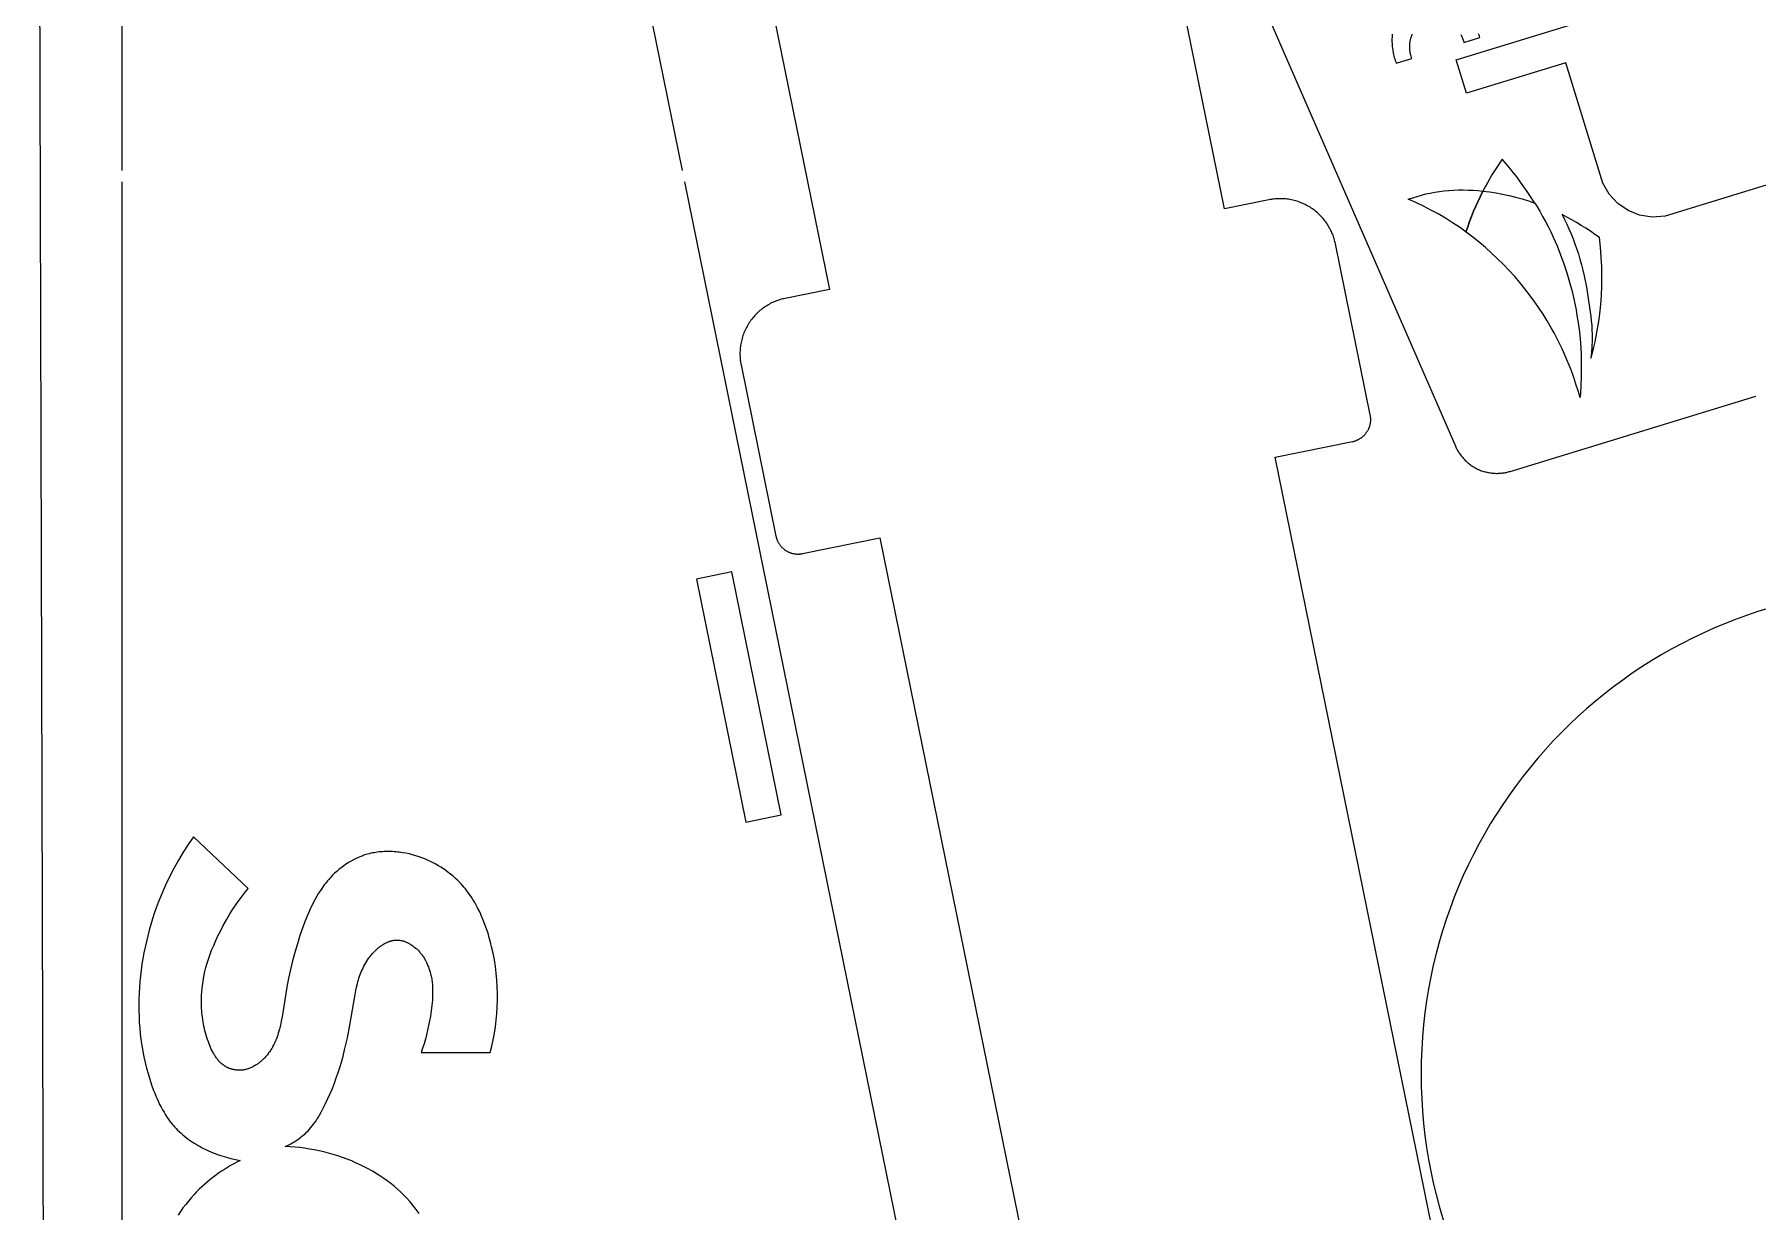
# Model space of a CAD drawing. Extents: x -2485 to -2143, y -68 to 535.
# Drawn here: x -2484.8 to -2332.1, y 252.1 to 356.3 of the extents above; entities that cross this region are included whole.
import ezdxf

# ---------------------------------------------------------------- set-up
doc = ezdxf.new("R2010")
doc.units = 0
doc.layers.add('Contorno', color=5, linetype='Continuous', true_color=0x0000ff)
doc.layers.add('Linha', color=1, linetype='Continuous')

msp = doc.modelspace()

# ---------------------------------------------------------------- linework, layer by layer
at = {"color": 7}
msp.add_lwpolyline([(-2482.28, 531.65), (-2146.82, 534.7, -0.416045), (-2144.29, 532.21), (-2142.6, -62.53, -0.412384), (-2145.07, -65.04), (-2480.54, -68.09, -0.416045), (-2483.06, -65.6), (-2484.75, 529.14, -0.412384)], format="xyb", close=True, dxfattribs=at)
at = {"layer": 'Contorno'}
for points in [[(-2476.99, 344.29), (-2476.98, 529.44)], [(-2458.69, 497.95), (-2427.39, 344.29)], [(-2353.48, 213.94), (-2374.86, 318.9), (-2368, 320.29), (-2367.96, 320.3), (-2367.91, 320.31), (-2367.87, 320.32), (-2367.83, 320.34), (-2367.78, 320.35), (-2367.74, 320.37), (-2367.69, 320.38), (-2367.65, 320.4), (-2367.61, 320.42), (-2367.56, 320.44), (-2367.52, 320.46), (-2367.48, 320.48), (-2367.43, 320.5), (-2367.39, 320.53), (-2367.35, 320.55), (-2367.31, 320.58), (-2367.26, 320.61), (-2367.22, 320.63), (-2367.18, 320.66), (-2367.14, 320.7), (-2367.11, 320.73), (-2367.07, 320.76), (-2367.03, 320.8), (-2366.99, 320.83), (-2366.96, 320.87), (-2366.92, 320.9), (-2366.89, 320.94), (-2366.85, 320.98), (-2366.82, 321.02), (-2366.79, 321.06), (-2366.76, 321.11), (-2366.73, 321.15), (-2366.7, 321.19), (-2366.68, 321.24), (-2366.65, 321.28), (-2366.63, 321.33), (-2366.6, 321.37), (-2366.58, 321.42), (-2366.56, 321.47), (-2366.54, 321.51), (-2366.52, 321.56), (-2366.5, 321.61), (-2366.49, 321.66), (-2366.47, 321.71), (-2366.46, 321.76), (-2366.45, 321.8), (-2366.44, 321.85), (-2366.43, 321.9), (-2366.42, 321.95), (-2366.41, 322), (-2366.41, 322.05), (-2366.4, 322.1), (-2366.4, 322.15), (-2366.4, 322.19), (-2366.4, 322.24), (-2366.4, 322.29), (-2366.4, 322.34), (-2366.4, 322.38), (-2366.41, 322.43), (-2366.41, 322.47), (-2366.42, 322.52), (-2366.42, 322.56), (-2366.43, 322.61), (-2366.44, 322.65), (-2369.52, 337.79), (-2369.55, 337.9), (-2369.57, 338.01), (-2369.6, 338.12), (-2369.63, 338.23), (-2369.67, 338.34), (-2369.7, 338.45), (-2369.74, 338.56), (-2369.79, 338.67), (-2369.83, 338.77), (-2369.88, 338.88), (-2369.93, 338.99), (-2369.99, 339.1), (-2370.04, 339.21), (-2370.1, 339.31), (-2370.17, 339.42), (-2370.23, 339.52), (-2370.3, 339.63), (-2370.37, 339.73), (-2370.45, 339.83), (-2370.53, 339.93), (-2370.61, 340.03), (-2370.69, 340.12), (-2370.78, 340.22), (-2370.87, 340.31), (-2370.96, 340.4), (-2371.05, 340.49), (-2371.15, 340.57), (-2371.25, 340.66), (-2371.35, 340.74), (-2371.45, 340.81), (-2371.56, 340.89), (-2371.66, 340.96), (-2371.77, 341.03), (-2371.88, 341.1), (-2371.99, 341.16), (-2372.11, 341.23), (-2372.22, 341.28), (-2372.34, 341.34), (-2372.46, 341.39), (-2372.58, 341.44), (-2372.7, 341.49), (-2372.82, 341.53), (-2372.94, 341.57), (-2373.06, 341.6), (-2373.18, 341.64), (-2373.3, 341.67), (-2373.42, 341.69), (-2373.55, 341.72), (-2373.67, 341.74), (-2373.79, 341.75), (-2373.91, 341.77), (-2374.03, 341.78), (-2374.15, 341.79), (-2374.27, 341.79), (-2374.39, 341.79), (-2374.51, 341.79), (-2374.63, 341.79), (-2374.75, 341.78), (-2374.86, 341.77), (-2374.98, 341.76), (-2375.09, 341.75), (-2375.2, 341.73), (-2375.31, 341.71), (-2375.42, 341.69), (-2379.34, 340.89), (-2389.82, 392.36)], [(-2424.83, 385.23), (-2414.35, 333.76), (-2418.27, 332.97), (-2418.37, 332.94), (-2418.48, 332.92), (-2418.59, 332.89), (-2418.7, 332.86), (-2418.81, 332.82), (-2418.92, 332.79), (-2419.03, 332.75), (-2419.14, 332.7), (-2419.25, 332.66), (-2419.36, 332.61), (-2419.47, 332.56), (-2419.58, 332.5), (-2419.68, 332.44), (-2419.79, 332.38), (-2419.89, 332.32), (-2420, 332.25), (-2420.1, 332.19), (-2420.2, 332.11), (-2420.31, 332.04), (-2420.4, 331.96), (-2420.5, 331.88), (-2420.6, 331.8), (-2420.69, 331.71), (-2420.78, 331.62), (-2420.87, 331.53), (-2420.96, 331.44), (-2421.05, 331.34), (-2421.13, 331.24), (-2421.21, 331.14), (-2421.29, 331.04), (-2421.37, 330.93), (-2421.44, 330.83), (-2421.51, 330.72), (-2421.58, 330.61), (-2421.64, 330.49), (-2421.7, 330.38), (-2421.76, 330.26), (-2421.81, 330.15), (-2421.87, 330.03), (-2421.91, 329.91), (-2421.96, 329.79), (-2422, 329.67), (-2422.04, 329.55), (-2422.08, 329.43), (-2422.11, 329.31), (-2422.14, 329.19), (-2422.17, 329.06), (-2422.19, 328.94), (-2422.21, 328.82), (-2422.23, 328.7), (-2422.24, 328.58), (-2422.25, 328.46), (-2422.26, 328.33), (-2422.27, 328.21), (-2422.27, 328.1), (-2422.27, 327.98), (-2422.26, 327.86), (-2422.26, 327.74), (-2422.25, 327.63), (-2422.24, 327.51), (-2422.22, 327.4), (-2422.21, 327.29), (-2422.19, 327.18), (-2422.17, 327.07), (-2419.08, 311.93), (-2419.07, 311.89), (-2419.06, 311.84), (-2419.05, 311.8), (-2419.04, 311.76), (-2419.03, 311.71), (-2419.01, 311.67), (-2419, 311.62), (-2418.98, 311.58), (-2418.96, 311.54), (-2418.94, 311.49), (-2418.92, 311.45), (-2418.9, 311.41), (-2418.88, 311.36), (-2418.85, 311.32), (-2418.83, 311.28), (-2418.8, 311.24), (-2418.77, 311.2), (-2418.74, 311.15), (-2418.71, 311.11), (-2418.68, 311.07), (-2418.65, 311.04), (-2418.62, 311), (-2418.58, 310.96), (-2418.55, 310.92), (-2418.51, 310.89), (-2418.47, 310.85), (-2418.43, 310.82), (-2418.39, 310.78), (-2418.35, 310.75), (-2418.31, 310.72), (-2418.27, 310.69), (-2418.23, 310.66), (-2418.18, 310.63), (-2418.14, 310.61), (-2418.1, 310.58), (-2418.05, 310.56), (-2418, 310.53), (-2417.96, 310.51), (-2417.91, 310.49), (-2417.86, 310.47), (-2417.81, 310.45), (-2417.77, 310.44), (-2417.72, 310.42), (-2417.67, 310.4), (-2417.62, 310.39), (-2417.57, 310.38), (-2417.52, 310.37), (-2417.47, 310.36), (-2417.43, 310.35), (-2417.38, 310.35), (-2417.33, 310.34), (-2417.28, 310.34), (-2417.23, 310.33), (-2417.18, 310.33), (-2417.14, 310.33), (-2417.09, 310.33), (-2417.04, 310.33), (-2416.99, 310.33), (-2416.95, 310.34), (-2416.9, 310.34), (-2416.86, 310.35), (-2416.81, 310.35), (-2416.77, 310.36), (-2416.73, 310.37), (-2409.87, 311.77), (-2388.49, 206.81)], [(-2379.19, 366.48), (-2358.86, 319.81), (-2358.86, 319.8), (-2358.82, 319.72), (-2358.78, 319.64), (-2358.74, 319.56), (-2358.7, 319.49), (-2358.65, 319.41), (-2358.61, 319.34), (-2358.56, 319.26), (-2358.51, 319.19), (-2358.45, 319.11), (-2358.4, 319.04), (-2358.34, 318.97), (-2358.28, 318.9), (-2358.22, 318.83), (-2358.16, 318.76), (-2358.1, 318.69), (-2358.03, 318.62), (-2357.96, 318.56), (-2357.89, 318.49), (-2357.82, 318.43), (-2357.75, 318.37), (-2357.67, 318.31), (-2357.6, 318.25), (-2357.52, 318.2), (-2357.44, 318.14), (-2357.36, 318.09), (-2357.27, 318.04), (-2357.19, 317.99), (-2357.11, 317.94), (-2357.02, 317.9), (-2356.93, 317.86), (-2356.85, 317.82), (-2356.76, 317.78), (-2356.67, 317.74), (-2356.58, 317.71), (-2356.49, 317.68), (-2356.39, 317.65), (-2356.3, 317.62), (-2356.21, 317.6), (-2356.11, 317.57), (-2356.02, 317.55), (-2355.93, 317.54), (-2355.83, 317.52), (-2355.74, 317.51), (-2355.65, 317.5), (-2355.55, 317.49), (-2355.46, 317.48), (-2355.37, 317.48), (-2355.27, 317.47), (-2355.18, 317.47), (-2355.09, 317.48), (-2355, 317.48), (-2354.91, 317.49), (-2354.82, 317.5), (-2354.73, 317.51), (-2354.64, 317.52), (-2354.55, 317.53), (-2354.47, 317.55), (-2354.38, 317.56), (-2354.3, 317.58), (-2354.22, 317.6), (-2354.13, 317.63), (-2354.05, 317.65), (-2332.3, 324.32)], [(-2320.14, 346.43), (-2340.33, 340.24), (-2341.47, 340.16), (-2342.58, 340.34), (-2343.6, 340.75), (-2344.51, 341.37), (-2345.28, 342.18), (-2345.85, 343.16), (-2349.12, 353.83), (-2357.91, 351.13), (-2358.82, 354.09), (-2332.37, 362.21)], [(-2477, 196.92), (-2476.99, 343.29)], [(-2427.19, 343.29), (-2397.38, 196.92)]]:
    msp.add_lwpolyline(points, dxfattribs=at)
msp.add_lwpolyline([(-2426.13, 308.12), (-2421.75, 286.61), (-2418.62, 287.25), (-2423, 308.76)], close=True, dxfattribs=at)
msp.add_arc((-2318.94, 264.29), 43, 90.6662, 269.3338, dxfattribs=at)
at = {"layer": 'Linha'}
for points in [[(-2364.49, 356.36), (-2364.5, 356.22), (-2364.51, 356.08), (-2364.52, 355.95), (-2364.52, 355.81), (-2364.52, 355.67), (-2364.51, 355.53), (-2364.5, 355.39), (-2364.49, 355.25), (-2364.47, 355.11), (-2364.45, 354.98), (-2364.43, 354.84), (-2364.41, 354.7), (-2364.38, 354.57), (-2364.35, 354.43), (-2364.31, 354.3), (-2364.27, 354.17), (-2364.23, 354.04), (-2364.19, 353.9), (-2364.14, 353.78), (-2362.76, 354.2), (-2362.8, 354.3), (-2362.83, 354.4), (-2362.86, 354.5), (-2362.88, 354.61), (-2362.9, 354.71), (-2362.92, 354.82), (-2362.93, 354.92), (-2362.94, 355.03), (-2362.94, 355.08), (-2362.95, 355.14), (-2362.95, 355.19), (-2362.95, 355.25), (-2362.95, 355.3), (-2362.95, 355.35), (-2362.95, 355.41), (-2362.94, 355.46), (-2362.94, 355.51), (-2362.93, 355.57), (-2362.93, 355.62), (-2362.92, 355.67), (-2362.91, 355.73), (-2362.9, 355.78), (-2362.89, 355.83), (-2362.88, 355.88), (-2362.87, 355.93), (-2362.86, 355.97), (-2362.84, 356.01), (-2362.83, 356.06), (-2362.82, 356.1), (-2362.8, 356.14), (-2362.79, 356.19), (-2362.77, 356.23), (-2362.75, 356.27), (-2362.74, 356.31), (-2362.72, 356.35)], [(-2358.43, 356.34), (-2358.39, 356.27), (-2358.35, 356.2), (-2358.32, 356.13), (-2358.29, 356.06), (-2358.26, 355.99), (-2358.23, 355.91), (-2358.21, 355.84), (-2358.18, 355.76), (-2358.16, 355.69), (-2358.14, 355.61), (-2356.73, 356.05), (-2356.76, 356.17), (-2356.8, 356.28), (-2356.84, 356.4)], [(-2355.3, 342.3), (-2354.72, 342.19), (-2354.14, 342.07), (-2353.57, 341.93), (-2353, 341.77), (-2352.43, 341.59), (-2351.87, 341.4), (-2351.97, 341.56), (-2352.25, 342), (-2352.53, 342.43), (-2352.83, 342.85), (-2353.13, 343.27), (-2353.44, 343.69), (-2353.76, 344.09), (-2354.08, 344.49), (-2354.41, 344.89), (-2354.75, 345.28), (-2355.21, 344.6), (-2355.66, 343.9), (-2356.07, 343.19), (-2356.27, 342.83), (-2356.46, 342.46), (-2356.46, 342.46), (-2355.89, 342.39), (-2355.3, 342.3)], [(-2346.64, 328.64), (-2346.53, 329.13), (-2346.43, 329.62), (-2346.33, 330.11), (-2346.25, 330.61), (-2346.18, 331.1), (-2346.11, 331.6), (-2346.03, 332.42), (-2345.97, 333.24), (-2345.94, 334.06), (-2345.93, 334.89), (-2345.94, 335.75), (-2345.98, 336.62), (-2346.05, 337.49), (-2346.15, 338.35), (-2346.54, 338.63), (-2346.94, 338.91), (-2347.34, 339.18), (-2347.75, 339.43), (-2348.17, 339.68), (-2348.59, 339.92), (-2349.02, 340.15), (-2349.45, 340.38), (-2349.24, 339.96), (-2349.04, 339.54), (-2348.84, 339.11), (-2348.66, 338.68), (-2348.48, 338.25), (-2348.31, 337.81), (-2348.16, 337.37), (-2348.01, 336.92), (-2347.87, 336.44), (-2347.73, 335.95), (-2347.61, 335.46), (-2347.5, 334.96), (-2347.3, 333.97), (-2347.13, 332.97), (-2347.01, 332.17), (-2346.91, 331.37), (-2346.86, 330.97), (-2346.83, 330.57), (-2346.81, 330.17), (-2346.79, 329.77), (-2346.79, 329.51), (-2346.79, 329.24), (-2346.81, 328.72), (-2346.84, 328.19), (-2346.89, 327.67), (-2346.76, 328.15), (-2346.64, 328.64)], [(-2450.69, 251.95), (-2450.86, 252.19), (-2451.03, 252.42), (-2451.14, 252.57), (-2451.26, 252.72), (-2451.39, 252.87), (-2451.51, 253.02), (-2451.77, 253.3), (-2452.03, 253.58), (-2452.31, 253.85), (-2452.6, 254.11), (-2452.89, 254.36), (-2453.2, 254.6), (-2453.51, 254.84), (-2453.82, 255.06), (-2454.15, 255.28), (-2454.48, 255.49), (-2454.81, 255.69), (-2455.15, 255.88), (-2455.5, 256.06), (-2455.85, 256.24), (-2456.25, 256.42), (-2456.65, 256.6), (-2457.05, 256.76), (-2457.46, 256.91), (-2457.87, 257.05), (-2458.29, 257.18), (-2458.71, 257.3), (-2459.13, 257.41), (-2459.55, 257.5), (-2459.97, 257.59), (-2460.4, 257.66), (-2460.83, 257.73), (-2461.26, 257.78), (-2461.69, 257.82), (-2462.12, 257.85), (-2462.55, 257.87), (-2462.29, 257.99), (-2462.16, 258.06), (-2462.04, 258.13), (-2461.91, 258.2), (-2461.79, 258.27), (-2461.67, 258.35), (-2461.55, 258.42), (-2461.43, 258.5), (-2461.31, 258.59), (-2461.2, 258.67), (-2461.09, 258.76), (-2460.98, 258.85), (-2460.87, 258.94), (-2460.76, 259.04), (-2460.66, 259.14), (-2460.52, 259.27), (-2460.4, 259.41), (-2460.27, 259.55), (-2460.15, 259.7), (-2460.03, 259.85), (-2459.92, 260.01), (-2459.81, 260.16), (-2459.71, 260.33), (-2459.61, 260.49), (-2459.51, 260.65), (-2459.32, 260.99), (-2459.14, 261.33), (-2458.97, 261.68), (-2458.76, 262.13), (-2458.56, 262.58), (-2458.37, 263.03), (-2458.19, 263.49), (-2458.02, 263.95), (-2457.86, 264.42), (-2457.71, 264.89), (-2457.57, 265.35), (-2457.42, 265.89), (-2457.28, 266.43), (-2457.03, 267.51), (-2456.81, 268.61), (-2456.36, 271.35), (-2456.3, 271.68), (-2456.23, 272), (-2456.15, 272.32), (-2456.1, 272.48), (-2456.06, 272.64), (-2456.01, 272.79), (-2455.96, 272.95), (-2455.9, 273.1), (-2455.84, 273.26), (-2455.78, 273.41), (-2455.71, 273.56), (-2455.64, 273.71), (-2455.57, 273.86), (-2455.49, 274), (-2455.41, 274.15), (-2455.32, 274.29), (-2455.22, 274.43), (-2455.13, 274.57), (-2455.02, 274.71), (-2454.96, 274.78), (-2454.9, 274.86), (-2454.84, 274.93), (-2454.78, 275), (-2454.71, 275.07), (-2454.65, 275.14), (-2454.58, 275.21), (-2454.51, 275.27), (-2454.44, 275.34), (-2454.37, 275.4), (-2454.3, 275.46), (-2454.22, 275.52), (-2454.15, 275.58), (-2454.07, 275.64), (-2454, 275.69), (-2453.92, 275.74), (-2453.84, 275.79), (-2453.76, 275.84), (-2453.68, 275.88), (-2453.6, 275.92), (-2453.52, 275.96), (-2453.44, 275.99), (-2453.4, 276.01), (-2453.36, 276.03), (-2453.32, 276.04), (-2453.27, 276.06), (-2453.23, 276.07), (-2453.19, 276.08), (-2453.15, 276.09), (-2453.11, 276.1), (-2453.06, 276.11), (-2453.02, 276.12), (-2452.98, 276.13), (-2452.94, 276.14), (-2452.89, 276.14), (-2452.85, 276.15), (-2452.81, 276.15), (-2452.77, 276.16), (-2452.72, 276.16), (-2452.68, 276.16), (-2452.64, 276.16), (-2452.6, 276.16), (-2452.54, 276.16), (-2452.49, 276.15), (-2452.43, 276.15), (-2452.38, 276.14), (-2452.32, 276.13), (-2452.27, 276.12), (-2452.21, 276.11), (-2452.16, 276.09), (-2452.11, 276.08), (-2452.05, 276.06), (-2452, 276.05), (-2451.95, 276.03), (-2451.89, 276.01), (-2451.84, 275.98), (-2451.79, 275.96), (-2451.73, 275.94), (-2451.68, 275.91), (-2451.63, 275.89), (-2451.58, 275.86), (-2451.53, 275.83), (-2451.48, 275.8), (-2451.43, 275.77), (-2451.38, 275.74), (-2451.33, 275.71), (-2451.23, 275.64), (-2451.14, 275.57), (-2451.05, 275.5), (-2450.96, 275.42), (-2450.9, 275.37), (-2450.84, 275.31), (-2450.78, 275.25), (-2450.72, 275.19), (-2450.66, 275.13), (-2450.61, 275.07), (-2450.56, 275), (-2450.5, 274.94), (-2450.45, 274.87), (-2450.41, 274.81), (-2450.36, 274.74), (-2450.31, 274.67), (-2450.27, 274.6), (-2450.22, 274.53), (-2450.18, 274.46), (-2450.14, 274.39), (-2450.1, 274.32), (-2450.06, 274.25), (-2450.03, 274.18), (-2449.99, 274.1), (-2449.93, 273.95), (-2449.86, 273.8), (-2449.81, 273.65), (-2449.76, 273.49), (-2449.71, 273.34), (-2449.67, 273.18), (-2449.64, 273.06), (-2449.62, 272.95), (-2449.59, 272.83), (-2449.57, 272.72), (-2449.56, 272.6), (-2449.54, 272.48), (-2449.53, 272.37), (-2449.51, 272.25), (-2449.5, 272.02), (-2449.49, 271.78), (-2449.49, 271.54), (-2449.49, 271.31), (-2449.5, 271.07), (-2449.51, 270.83), (-2449.54, 270.59), (-2449.56, 270.36), (-2449.62, 269.88), (-2449.69, 269.41), (-2449.84, 268.59), (-2449.93, 268.18), (-2450.02, 267.77), (-2450.13, 267.37), (-2450.24, 266.98), (-2450.37, 266.58), (-2450.51, 266.19), (-2444.39, 266.19), (-2444.25, 266.76), (-2444.12, 267.33), (-2444.01, 267.91), (-2443.92, 268.49), (-2443.85, 269.08), (-2443.79, 269.67), (-2443.76, 270.25), (-2443.74, 270.85), (-2443.74, 271.44), (-2443.76, 272.03), (-2443.8, 272.62), (-2443.85, 273.22), (-2443.93, 273.81), (-2444.02, 274.4), (-2444.13, 274.99), (-2444.26, 275.57), (-2444.36, 275.97), (-2444.47, 276.36), (-2444.58, 276.76), (-2444.71, 277.14), (-2444.85, 277.53), (-2445, 277.91), (-2445.15, 278.28), (-2445.32, 278.65), (-2445.5, 279), (-2445.6, 279.18), (-2445.69, 279.36), (-2445.79, 279.53), (-2445.9, 279.7), (-2446, 279.87), (-2446.11, 280.04), (-2446.23, 280.2), (-2446.34, 280.36), (-2446.46, 280.52), (-2446.58, 280.68), (-2446.71, 280.83), (-2446.84, 280.98), (-2446.97, 281.13), (-2447.11, 281.27), (-2447.29, 281.46), (-2447.49, 281.64), (-2447.68, 281.81), (-2447.89, 281.98), (-2448.1, 282.15), (-2448.31, 282.31), (-2448.53, 282.46), (-2448.75, 282.6), (-2448.98, 282.74), (-2449.21, 282.87), (-2449.45, 283), (-2449.69, 283.12), (-2449.93, 283.23), (-2450.18, 283.34), (-2450.43, 283.43), (-2450.69, 283.52), (-2450.97, 283.62), (-2451.26, 283.7), (-2451.55, 283.78), (-2451.85, 283.84), (-2452.15, 283.89), (-2452.3, 283.92), (-2452.44, 283.94), (-2452.59, 283.95), (-2452.74, 283.97), (-2452.89, 283.98), (-2453.04, 283.99), (-2453.19, 284), (-2453.34, 284), (-2453.49, 284), (-2453.64, 284), (-2453.79, 283.99), (-2453.94, 283.98), (-2454.08, 283.97), (-2454.23, 283.96), (-2454.38, 283.94), (-2454.53, 283.92), (-2454.67, 283.89), (-2454.82, 283.87), (-2454.96, 283.84), (-2455.1, 283.8), (-2455.25, 283.76), (-2455.39, 283.72), (-2455.51, 283.69), (-2455.63, 283.65), (-2455.74, 283.6), (-2455.86, 283.56), (-2455.98, 283.51), (-2456.09, 283.46), (-2456.21, 283.41), (-2456.32, 283.36), (-2456.43, 283.3), (-2456.54, 283.24), (-2456.65, 283.18), (-2456.76, 283.12), (-2456.87, 283.06), (-2456.98, 282.99), (-2457.19, 282.86), (-2457.39, 282.71), (-2457.6, 282.56), (-2457.79, 282.4), (-2457.98, 282.24), (-2458.17, 282.07), (-2458.35, 281.89), (-2458.53, 281.71), (-2458.69, 281.53), (-2458.79, 281.41), (-2458.89, 281.29), (-2458.98, 281.18), (-2459.08, 281.06), (-2459.25, 280.81), (-2459.42, 280.56), (-2459.59, 280.31), (-2459.74, 280.05), (-2459.89, 279.79), (-2460.03, 279.52), (-2460.17, 279.25), (-2460.3, 278.98), (-2460.42, 278.7), (-2460.54, 278.42), (-2460.77, 277.86), (-2460.98, 277.3), (-2461.24, 276.56), (-2461.47, 275.82), (-2461.7, 275.07), (-2461.9, 274.32), (-2462.08, 273.56), (-2462.25, 272.79), (-2462.4, 272), (-2462.82, 269.36), (-2462.89, 268.99), (-2462.97, 268.63), (-2463.06, 268.27), (-2463.11, 268.1), (-2463.16, 267.92), (-2463.21, 267.75), (-2463.27, 267.58), (-2463.33, 267.41), (-2463.4, 267.24), (-2463.47, 267.08), (-2463.55, 266.92), (-2463.63, 266.76), (-2463.71, 266.6), (-2463.76, 266.53), (-2463.81, 266.45), (-2463.85, 266.38), (-2463.9, 266.3), (-2463.95, 266.23), (-2464.01, 266.16), (-2464.06, 266.09), (-2464.12, 266.01), (-2464.17, 265.94), (-2464.23, 265.88), (-2464.29, 265.81), (-2464.36, 265.74), (-2464.41, 265.68), (-2464.46, 265.63), (-2464.52, 265.58), (-2464.58, 265.52), (-2464.63, 265.47), (-2464.69, 265.42), (-2464.75, 265.37), (-2464.81, 265.32), (-2464.88, 265.27), (-2464.94, 265.23), (-2465, 265.18), (-2465.07, 265.14), (-2465.13, 265.1), (-2465.2, 265.05), (-2465.27, 265.01), (-2465.33, 264.98), (-2465.4, 264.94), (-2465.47, 264.91), (-2465.54, 264.87), (-2465.61, 264.84), (-2465.68, 264.81), (-2465.76, 264.79), (-2465.83, 264.76), (-2465.9, 264.74), (-2465.97, 264.72), (-2466.05, 264.7), (-2466.12, 264.68), (-2466.2, 264.67), (-2466.27, 264.65), (-2466.35, 264.64), (-2466.42, 264.64), (-2466.5, 264.63), (-2466.54, 264.63), (-2466.59, 264.63), (-2466.63, 264.63), (-2466.68, 264.63), (-2466.72, 264.63), (-2466.77, 264.64), (-2466.81, 264.64), (-2466.85, 264.64), (-2466.9, 264.65), (-2466.94, 264.66), (-2466.99, 264.66), (-2467.03, 264.67), (-2467.07, 264.68), (-2467.12, 264.69), (-2467.16, 264.7), (-2467.2, 264.71), (-2467.25, 264.72), (-2467.29, 264.73), (-2467.33, 264.75), (-2467.37, 264.76), (-2467.41, 264.77), (-2467.46, 264.79), (-2467.5, 264.8), (-2467.54, 264.82), (-2467.58, 264.84), (-2467.62, 264.86), (-2467.66, 264.88), (-2467.7, 264.89), (-2467.74, 264.91), (-2467.77, 264.94), (-2467.81, 264.96), (-2467.85, 264.98), (-2467.88, 265), (-2467.92, 265.02), (-2467.99, 265.07), (-2468.05, 265.12), (-2468.12, 265.17), (-2468.18, 265.22), (-2468.24, 265.27), (-2468.3, 265.33), (-2468.36, 265.39), (-2468.41, 265.45), (-2468.47, 265.51), (-2468.52, 265.57), (-2468.57, 265.63), (-2468.62, 265.7), (-2468.67, 265.77), (-2468.72, 265.84), (-2468.76, 265.91), (-2468.81, 265.98), (-2468.85, 266.05), (-2468.89, 266.12), (-2468.93, 266.2), (-2469.01, 266.35), (-2469.09, 266.5), (-2469.16, 266.66), (-2469.22, 266.82), (-2469.29, 266.98), (-2469.35, 267.14), (-2469.42, 267.34), (-2469.48, 267.54), (-2469.54, 267.74), (-2469.6, 267.93), (-2469.65, 268.13), (-2469.7, 268.33), (-2469.74, 268.53), (-2469.78, 268.73), (-2469.82, 268.93), (-2469.85, 269.13), (-2469.87, 269.33), (-2469.9, 269.53), (-2469.92, 269.73), (-2469.94, 269.93), (-2469.95, 270.13), (-2469.96, 270.33), (-2469.96, 270.53), (-2469.96, 270.73), (-2469.96, 270.93), (-2469.96, 271.13), (-2469.95, 271.33), (-2469.93, 271.53), (-2469.9, 271.93), (-2469.85, 272.32), (-2469.79, 272.72), (-2469.71, 273.11), (-2469.62, 273.49), (-2469.57, 273.72), (-2469.51, 273.94), (-2469.37, 274.39), (-2469.22, 274.83), (-2469.06, 275.26), (-2468.88, 275.69), (-2468.7, 276.12), (-2468.5, 276.54), (-2468.29, 276.95), (-2468.03, 277.45), (-2467.75, 277.94), (-2467.47, 278.43), (-2467.17, 278.9), (-2466.85, 279.37), (-2466.53, 279.82), (-2466.19, 280.27), (-2465.84, 280.71), (-2470.66, 285.31), (-2471.13, 284.63), (-2471.58, 283.93), (-2472, 283.22), (-2472.4, 282.5), (-2472.78, 281.76), (-2473.14, 281.01), (-2473.48, 280.25), (-2473.79, 279.47), (-2473.97, 279), (-2474.14, 278.51), (-2474.3, 278.03), (-2474.45, 277.54), (-2474.59, 277.04), (-2474.72, 276.54), (-2474.84, 276.04), (-2474.95, 275.54), (-2475.06, 275.03), (-2475.15, 274.53), (-2475.23, 274.02), (-2475.3, 273.5), (-2475.36, 272.99), (-2475.42, 272.48), (-2475.46, 271.96), (-2475.49, 271.45), (-2475.5, 270.93), (-2475.51, 270.42), (-2475.51, 269.9), (-2475.49, 269.39), (-2475.47, 268.87), (-2475.43, 268.36), (-2475.38, 267.85), (-2475.32, 267.34), (-2475.24, 266.83), (-2475.16, 266.32), (-2475.06, 265.82), (-2474.95, 265.32), (-2474.83, 264.82), (-2474.69, 264.33), (-2474.54, 263.84), (-2474.38, 263.35), (-2474.2, 262.84), (-2474.1, 262.59), (-2474, 262.34), (-2473.89, 262.09), (-2473.78, 261.85), (-2473.67, 261.61), (-2473.54, 261.37), (-2473.42, 261.14), (-2473.28, 260.91), (-2473.15, 260.68), (-2473, 260.46), (-2472.85, 260.24), (-2472.69, 260.03), (-2472.52, 259.83), (-2472.44, 259.73), (-2472.35, 259.63), (-2472.21, 259.48), (-2472.07, 259.33), (-2471.92, 259.19), (-2471.77, 259.05), (-2471.62, 258.92), (-2471.46, 258.79), (-2471.3, 258.66), (-2471.13, 258.53), (-2470.96, 258.41), (-2470.79, 258.3), (-2470.62, 258.18), (-2470.44, 258.08), (-2470.26, 257.97), (-2470.08, 257.87), (-2469.89, 257.77), (-2469.71, 257.68), (-2469.52, 257.58), (-2469.33, 257.5), (-2469.13, 257.41), (-2468.94, 257.33), (-2468.74, 257.26), (-2468.55, 257.18), (-2468.35, 257.11), (-2468.15, 257.05), (-2467.75, 256.93), (-2467.35, 256.82), (-2466.95, 256.73), (-2466.54, 256.65), (-2466.83, 256.5), (-2467.1, 256.35), (-2467.38, 256.2), (-2467.65, 256.03), (-2467.92, 255.86), (-2468.19, 255.69), (-2468.45, 255.51), (-2468.71, 255.32), (-2468.96, 255.13), (-2469.21, 254.93), (-2469.46, 254.73), (-2469.7, 254.52), (-2469.93, 254.31), (-2470.16, 254.09), (-2470.39, 253.86), (-2470.61, 253.63), (-2470.87, 253.35), (-2471.12, 253.05), (-2471.36, 252.75), (-2471.6, 252.45), (-2471.82, 252.13), (-2472.04, 251.81)]]:
    msp.add_lwpolyline(points, dxfattribs=at)
msp.add_open_spline([(-2347.83, 329.04), (-2347.83, 329.04), (-2347.92, 330.01), (-2347.92, 330.01), (-2347.92, 330.01), (-2348.05, 330.98), (-2348.05, 330.98), (-2348.05, 330.98), (-2348.13, 331.46), (-2348.13, 331.46), (-2348.13, 331.46), (-2348.21, 331.94), (-2348.21, 331.94), (-2348.21, 331.94), (-2348.38, 332.77), (-2348.38, 332.77), (-2348.38, 332.77), (-2348.57, 333.59), (-2348.57, 333.59), (-2348.57, 333.59), (-2348.78, 334.41), (-2348.78, 334.41), (-2348.78, 334.41), (-2349.03, 335.22), (-2349.03, 335.22), (-2349.03, 335.22), (-2349.29, 336.03), (-2349.29, 336.03), (-2349.29, 336.03), (-2349.59, 336.82), (-2349.59, 336.82), (-2349.59, 336.82), (-2349.9, 337.61), (-2349.9, 337.61), (-2349.9, 337.61), (-2350.24, 338.38), (-2350.24, 338.38), (-2350.24, 338.38), (-2350.46, 338.85), (-2350.46, 338.85), (-2350.46, 338.85), (-2350.69, 339.32), (-2350.69, 339.32), (-2350.69, 339.32), (-2350.93, 339.77), (-2350.93, 339.77), (-2350.93, 339.77), (-2351.18, 340.23), (-2351.18, 340.23), (-2351.18, 340.23), (-2351.43, 340.68), (-2351.43, 340.68), (-2351.43, 340.68), (-2351.7, 341.12), (-2351.7, 341.12), (-2351.7, 341.12), (-2351.87, 341.4), (-2351.87, 341.4), (-2351.87, 341.4), (-2352.43, 341.59), (-2352.43, 341.59), (-2352.43, 341.59), (-2353, 341.77), (-2353, 341.77), (-2353, 341.77), (-2353.57, 341.93), (-2353.57, 341.93), (-2353.57, 341.93), (-2354.14, 342.07), (-2354.14, 342.07), (-2354.14, 342.07), (-2354.72, 342.19), (-2354.72, 342.19), (-2354.72, 342.19), (-2355.3, 342.3), (-2355.3, 342.3), (-2355.3, 342.3), (-2355.89, 342.39), (-2355.89, 342.39), (-2355.89, 342.39), (-2356.46, 342.46), (-2356.46, 342.46), (-2356.46, 342.46), (-2356.68, 342.03), (-2356.68, 342.03), (-2356.68, 342.03), (-2356.89, 341.58), (-2356.89, 341.58), (-2356.89, 341.58), (-2357.1, 341.14), (-2357.1, 341.14), (-2357.1, 341.14), (-2357.29, 340.68), (-2357.29, 340.68), (-2357.29, 340.68), (-2357.47, 340.23), (-2357.47, 340.23), (-2357.47, 340.23), (-2357.65, 339.77), (-2357.65, 339.77), (-2357.65, 339.77), (-2357.81, 339.31), (-2357.81, 339.31), (-2357.81, 339.31), (-2357.97, 338.84), (-2357.97, 338.84), (-2357.97, 338.84), (-2357.81, 339.31), (-2357.81, 339.31), (-2357.81, 339.31), (-2357.65, 339.77), (-2357.65, 339.77), (-2357.65, 339.77), (-2357.47, 340.23), (-2357.47, 340.23), (-2357.47, 340.23), (-2357.29, 340.68), (-2357.29, 340.68), (-2357.29, 340.68), (-2357.1, 341.14), (-2357.1, 341.14), (-2357.1, 341.14), (-2356.89, 341.58), (-2356.89, 341.58), (-2356.89, 341.58), (-2356.68, 342.03), (-2356.68, 342.03), (-2356.68, 342.03), (-2356.46, 342.46), (-2356.46, 342.46), (-2356.46, 342.46), (-2356.47, 342.47), (-2356.47, 342.47), (-2356.47, 342.47), (-2356.9, 342.51), (-2356.9, 342.51), (-2356.9, 342.51), (-2357.34, 342.54), (-2357.34, 342.54), (-2357.34, 342.54), (-2357.77, 342.56), (-2357.77, 342.56), (-2357.77, 342.56), (-2358.2, 342.57), (-2358.2, 342.57), (-2358.2, 342.57), (-2358.63, 342.57), (-2358.63, 342.57), (-2358.63, 342.57), (-2359.06, 342.55), (-2359.06, 342.55), (-2359.06, 342.55), (-2359.49, 342.52), (-2359.49, 342.52), (-2359.49, 342.52), (-2359.92, 342.48), (-2359.92, 342.48), (-2359.92, 342.48), (-2360.32, 342.43), (-2360.32, 342.43), (-2360.32, 342.43), (-2360.72, 342.37), (-2360.72, 342.37), (-2360.72, 342.37), (-2361.12, 342.29), (-2361.12, 342.29), (-2361.12, 342.29), (-2361.51, 342.21), (-2361.51, 342.21), (-2361.51, 342.21), (-2361.91, 342.11), (-2361.91, 342.11), (-2361.91, 342.11), (-2362.3, 342), (-2362.3, 342), (-2362.3, 342), (-2362.68, 341.88), (-2362.68, 341.88), (-2362.68, 341.88), (-2363.07, 341.75), (-2363.07, 341.75), (-2363.07, 341.75), (-2362.39, 341.45), (-2362.39, 341.45), (-2362.39, 341.45), (-2361.73, 341.13), (-2361.73, 341.13), (-2361.73, 341.13), (-2361.08, 340.79), (-2361.08, 340.79), (-2361.08, 340.79), (-2360.43, 340.44), (-2360.43, 340.44), (-2360.43, 340.44), (-2359.79, 340.06), (-2359.79, 340.06), (-2359.79, 340.06), (-2359.17, 339.67), (-2359.17, 339.67), (-2359.17, 339.67), (-2358.55, 339.26), (-2358.55, 339.26), (-2358.55, 339.26), (-2357.95, 338.83), (-2357.95, 338.83), (-2357.95, 338.83), (-2357.37, 338.39), (-2357.37, 338.39), (-2357.37, 338.39), (-2356.8, 337.94), (-2356.8, 337.94), (-2356.8, 337.94), (-2356.24, 337.46), (-2356.24, 337.46), (-2356.24, 337.46), (-2355.7, 336.98), (-2355.7, 336.98), (-2355.7, 336.98), (-2355.17, 336.47), (-2355.17, 336.47), (-2355.17, 336.47), (-2354.65, 335.96), (-2354.65, 335.96), (-2354.65, 335.96), (-2354.14, 335.43), (-2354.14, 335.43), (-2354.14, 335.43), (-2353.65, 334.89), (-2353.65, 334.89), (-2353.65, 334.89), (-2353.2, 334.36), (-2353.2, 334.36), (-2353.2, 334.36), (-2352.76, 333.82), (-2352.76, 333.82), (-2352.76, 333.82), (-2352.33, 333.27), (-2352.33, 333.27), (-2352.33, 333.27), (-2351.92, 332.71), (-2351.92, 332.71), (-2351.92, 332.71), (-2351.52, 332.14), (-2351.52, 332.14), (-2351.52, 332.14), (-2351.13, 331.56), (-2351.13, 331.56), (-2351.13, 331.56), (-2350.76, 330.97), (-2350.76, 330.97), (-2350.76, 330.97), (-2350.41, 330.37), (-2350.41, 330.37), (-2350.41, 330.37), (-2350.16, 329.91), (-2350.16, 329.91), (-2350.16, 329.91), (-2349.91, 329.44), (-2349.91, 329.44), (-2349.91, 329.44), (-2349.67, 328.97), (-2349.67, 328.97), (-2349.67, 328.97), (-2349.44, 328.5), (-2349.44, 328.5), (-2349.44, 328.5), (-2349.23, 328.02), (-2349.23, 328.02), (-2349.23, 328.02), (-2349.02, 327.53), (-2349.02, 327.53), (-2349.02, 327.53), (-2348.82, 327.05), (-2348.82, 327.05), (-2348.82, 327.05), (-2348.63, 326.55), (-2348.63, 326.55), (-2348.63, 326.55), (-2348.42, 325.97), (-2348.42, 325.97), (-2348.42, 325.97), (-2348.22, 325.38), (-2348.22, 325.38), (-2348.22, 325.38), (-2348.03, 324.79), (-2348.03, 324.79), (-2348.03, 324.79), (-2347.86, 324.19), (-2347.86, 324.19), (-2347.86, 324.19), (-2347.79, 325.16), (-2347.79, 325.16), (-2347.79, 325.16), (-2347.75, 326.13), (-2347.75, 326.13), (-2347.75, 326.13), (-2347.75, 327.1), (-2347.75, 327.1), (-2347.75, 327.1), (-2347.77, 328.07), (-2347.77, 328.07), (-2347.77, 328.07), (-2347.83, 329.04), (-2347.83, 329.04)], degree=3, knots=[0, 0, 0, 0, 1, 1, 1, 2, 2, 2, 3, 3, 3, 4, 4, 4, 5, 5, 5, 6, 6, 6, 7, 7, 7, 8, 8, 8, 9, 9, 9, 10, 10, 10, 11, 11, 11, 12, 12, 12, 13, 13, 13, 14, 14, 14, 15, 15, 15, 16, 16, 16, 17, 17, 17, 18, 18, 18, 19, 19, 19, 20, 20, 20, 21, 21, 21, 22, 22, 22, 23, 23, 23, 24, 24, 24, 25, 25, 25, 26, 26, 26, 27, 27, 27, 28, 28, 28, 29, 29, 29, 30, 30, 30, 31, 31, 31, 32, 32, 32, 33, 33, 33, 34, 34, 34, 35, 35, 35, 36, 36, 36, 37, 37, 37, 38, 38, 38, 39, 39, 39, 40, 40, 40, 41, 41, 41, 42, 42, 42, 43, 43, 43, 44, 44, 44, 45, 45, 45, 46, 46, 46, 47, 47, 47, 48, 48, 48, 49, 49, 49, 50, 50, 50, 51, 51, 51, 52, 52, 52, 53, 53, 53, 54, 54, 54, 55, 55, 55, 56, 56, 56, 57, 57, 57, 58, 58, 58, 59, 59, 59, 60, 60, 60, 61, 61, 61, 62, 62, 62, 63, 63, 63, 64, 64, 64, 65, 65, 65, 66, 66, 66, 67, 67, 67, 68, 68, 68, 69, 69, 69, 70, 70, 70, 71, 71, 71, 72, 72, 72, 73, 73, 73, 74, 74, 74, 75, 75, 75, 76, 76, 76, 77, 77, 77, 78, 78, 78, 79, 79, 79, 80, 80, 80, 81, 81, 81, 82, 82, 82, 83, 83, 83, 84, 84, 84, 85, 85, 85, 86, 86, 86, 87, 87, 87, 88, 88, 88, 89, 89, 89, 90, 90, 90, 91, 91, 91, 92, 92, 92, 93, 93, 93, 94, 94, 94, 95, 95, 95, 96, 96, 96, 97, 97, 97, 98, 98, 98, 99, 99, 99, 100, 100, 100, 101, 101, 101, 101], dxfattribs=at)

doc.saveas('drawing.dxf')
